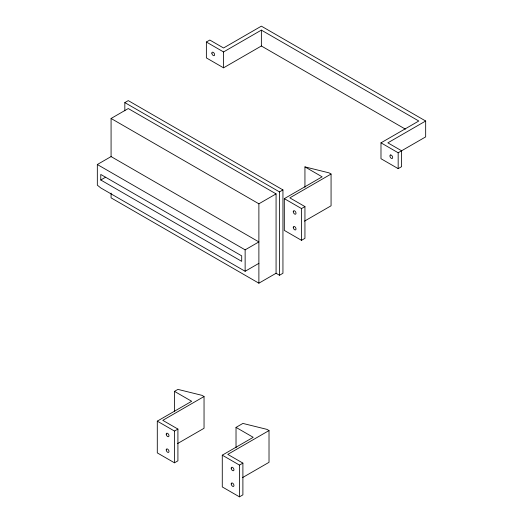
<?xml version="1.0" encoding="UTF-8"?>
<svg xmlns="http://www.w3.org/2000/svg" width="523" height="523" viewBox="0 0 523 523"><rect width="100%" height="100%" fill="white"/><g stroke="black" fill="none" stroke-linecap="round" stroke-linejoin="round"><path stroke-width="0.78" d="M405.384 129.142L261.369 45.998L223.556 67.827L206.369 57.903L206.369 42.023L209.808 40.042L223.556 47.979L261.369 26.15L425.67 121.009L425.67 136.889L398.173 152.762L380.986 142.838L380.986 158.717L398.173 168.635L401.612 166.654L401.612 150.774L387.857 142.838L425.67 121.009M124.827 110.771L124.827 102.6L128.266 100.612L282.943 189.914L282.943 273.268L279.504 275.248L276.072 273.268L258.885 283.191L111.079 197.857L111.079 193.092M206.369 42.023L223.556 51.947L261.369 30.118L418.792 121.009L380.986 142.838M258.885 263.344L245.137 271.28L100.769 187.934L97.33 185.155L97.33 164.516L245.137 249.85L258.885 241.914L111.079 156.58L111.079 118.473L128.266 108.549L276.072 193.883L276.072 273.268M97.33 164.516L111.079 156.58M100.769 179.997L241.698 261.356L241.698 255.865L100.769 174.44L100.769 179.997L105.581 177.219M111.079 118.473L258.885 203.807L276.072 193.883M124.827 102.6L279.504 191.902L282.943 189.914M304.497 221.131L331.066 205.794L331.066 174.041L289.82 197.857L304.942 206.585L304.942 238.338L301.503 240.325L284.322 230.401L284.322 198.648L322.129 176.82L304.942 166.896L304.942 187.254M284.322 198.648L301.503 208.572L304.942 206.585M174.479 411.725L174.479 391.367L177.918 389.387L201.976 395.342L204.042 396.532L204.042 428.285L177.474 443.622M204.042 396.532L162.79 420.342L177.918 429.076L177.918 460.828L174.479 462.816L157.292 452.892L157.292 421.139L191.666 401.291L174.479 391.367M157.292 421.139L174.479 431.063L177.918 429.076M236.023 447.747L236.023 427.389L242.894 423.421L266.959 429.376L269.018 430.566L269.018 462.319L242.456 477.656M269.018 430.566L227.773 454.382L242.894 463.11L242.894 494.863L239.462 496.85L222.275 486.926L222.275 455.173L253.21 437.313L236.023 427.389M222.275 455.173L239.462 465.097L242.894 463.11M304.942 166.896L329.006 172.851L331.066 174.041M398.173 152.762L398.173 168.635M301.503 208.572L301.503 240.325M279.504 191.902L279.504 275.248M261.369 30.118L261.369 45.998M258.885 203.807L258.885 283.191M245.137 249.85L245.137 271.28M239.462 465.097L239.462 496.85M223.556 51.947L223.556 67.827M174.479 431.063L174.479 462.816M390.348 155.03L390.125 155.226A1.942 1.124 60 0 0 390.433 157.469A1.942 1.124 60 0 0 392.243 158.43L392.472 158.234A1.942 1.124 60 0 0 392.158 155.991A1.942 1.124 60 0 0 390.348 155.03M231.212 468.196A1.942 1.124 60 0 0 233.271 470.759A1.942 1.124 60 0 0 233.271 468.007A1.942 1.124 60 0 0 231.212 468.196M231.212 483.912A1.942 1.124 60 0 0 233.271 486.475A1.942 1.124 60 0 0 233.271 483.729A1.942 1.124 60 0 0 231.212 483.912M166.229 434.155A1.942 1.124 60 0 0 168.295 436.725A1.942 1.124 60 0 0 168.295 433.972A1.942 1.124 60 0 0 166.229 434.155M166.229 449.872A1.942 1.124 60 0 0 168.295 452.441A1.942 1.124 60 0 0 168.295 449.688A1.942 1.124 60 0 0 166.229 449.872M211.867 53.137A1.942 1.124 60 0 0 213.933 55.706A1.942 1.124 60 0 0 213.933 52.954A1.942 1.124 60 0 0 211.867 53.137M293.259 211.665A1.942 1.124 60 0 0 295.318 214.234A1.942 1.124 60 0 0 295.318 211.482A1.942 1.124 60 0 0 293.259 211.665M293.259 227.387A1.942 1.124 60 0 0 295.318 229.95A1.942 1.124 60 0 0 295.318 227.198A1.942 1.124 60 0 0 293.259 227.387"/></g></svg>
